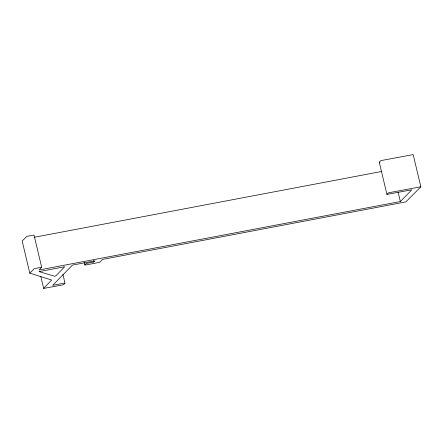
<?xml version="1.0" encoding="UTF-8"?>
<svg xmlns="http://www.w3.org/2000/svg" width="443" height="443" viewBox="0 0 443 443"><rect width="100%" height="100%" fill="white"/><g stroke="black" fill="none" stroke-linecap="round" stroke-linejoin="round"><path stroke-width="0.66" d="M43.641 288.387L51.665 280.037L29.814 273.176L22.15 241.003L26.846 236.352L34.006 235.05L41.681 267.256L39.023 269.997L400.356 201.554L411.807 189.809L386.927 194.394L379.258 162.188L380.592 160.815L381.595 160.471L413.181 154.613L420.85 186.819L405.86 201.903L103.546 259.21C101.364 259.349 100.854 262.378 98.678 262.527L85.632 264.997C83.616 265.49 86.402 263.07 87.349 263.236L93.872 262.001L95.018 260.827L72.43 265.102L52.678 285.364L64.218 283.177C66.278 282.667 63.432 285.109 62.502 284.943L43.68 288.41L40.767 276.321M29.814 273.176L34.266 268.63L41.675 267.223M386.927 194.394L388.262 192.987L389.259 192.644L420.844 186.785M34.072 237.31L381.827 171.441M379.884 162.227L379.263 162.221M84.834 265.025L84.198 262.339M398.119 192.168L400.356 201.554M93.551 260.661L93.872 262.001M62.939 274.444L65.016 283.155M39.128 271.614L54.627 276.244L55.846 275.823L64.7 266.725L39.128 271.614"/></g></svg>
